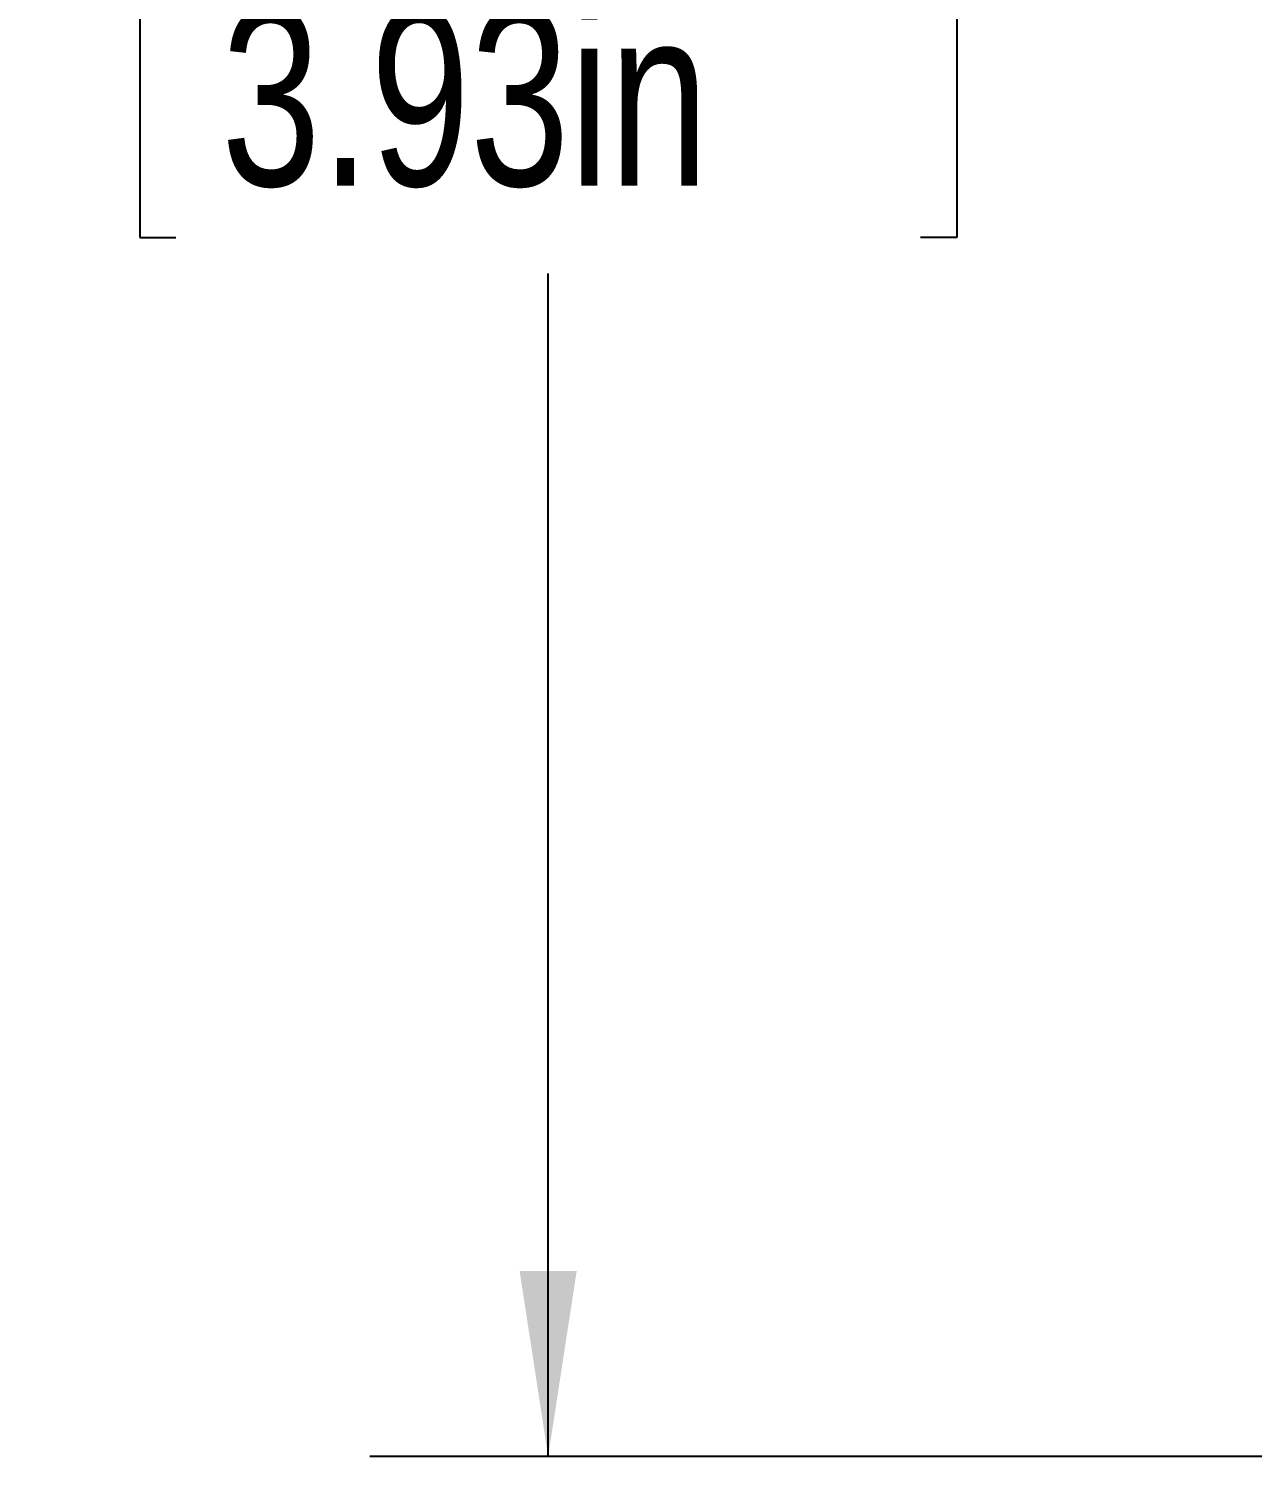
# Model space of a CAD drawing. Header units: millimetres. Extents: x 6 to 425, y 6 to 273.
# Drawn here: x 135.85 to 157.63, y 35.3 to 60.7 of the extents above; entities that cross this region are included whole.
import ezdxf

# ---------------------------------------------------------------- set-up
doc = ezdxf.new("R2010")
doc.units = ezdxf.units.MM
doc.layers.add('ITAR', color=7, linetype='Continuous')
doc.styles.add('SLDTEXTSTYLE0', font='TXT', dxfattribs={"width": 0.75})
doc.dimstyles.new('SLDDIMSTYLE0', dxfattribs={"dimtxt": 3.175, "dimasz": 3.302, "dimexe": 0, "dimexo": 0.0625, "dimgap": 0.79375, "dimtad": 0, "dimtih": 1, "dimtoh": 1, "dimlfac": 2, "dimrnd": 1e-09, "dimzin": 4, "dimdsep": 46, "dimtxsty": 'SLDTEXTSTYLE0', "dimsah": 1, "dimcen": 0.09, "dimadec": 0, "dimazin": 1, "dimtfac": 1, "dimtofl": 0, "dimtmove": 0, "dimatfit": 3, "dimfxl": 1, "dimfrac": 2, "dimtolj": 1, "dimtzin": 12, "dimarcsym": 0})

# ---------------------------------------------------------------- blocks, each defined once
blk = doc.blocks.new('_D_12')
at = {"layer": 'ITAR'}
for p, q in [((244.37, 85.148), (141.919, 85.148)), ((145.094, 85.148), (145.094, 67.76)), ((138.47, 62.027), (137.825, 62.027)), ((137.825, 62.027), (137.825, 56.986)), ((151.719, 62.027), (152.364, 62.027)), ((152.364, 62.027), (152.364, 56.986)), ((137.825, 56.986), (138.47, 56.986)), ((152.364, 56.986), (151.719, 56.986)), ((145.094, 35.295), (145.094, 56.341)), ((244.37, 35.295), (141.919, 35.295))]:
    blk.add_line(p, q, dxfattribs=at)
for points in [[(145.094, 85.148), (144.586, 81.846), (145.602, 81.846)], [(145.094, 35.295), (145.602, 38.597), (144.586, 38.597)]]:
    blk.add_solid(points, dxfattribs=at)
at = {"layer": 'ITAR', "char_height": 3.175, "attachment_point": 1, "style": 'SLDTEXTSTYLE0'}
for s, insert in [('99.70mm', (135.847, 66.764)), ('3.93in', (139.276, 61.079))]:
    blk.add_mtext(s, dxfattribs=dict(at, insert=insert))

msp = doc.modelspace()

# ---------------------------------------------------------------- dimensions: what is measured, and where the dimension line sits
at = {"layer": 'ITAR'}
dim = msp.add_linear_dim(base=(145.0944, 35.2954), p1=(245.6398, 85.1475), p2=(245.6398, 35.2954), angle=90, dimstyle='SLDDIMSTYLE0', dxfattribs=at)
dim.commit()
dim.dimension.update_dxf_attribs({"geometry": '_D_12', "text_midpoint": (145.0944, 62.0508), "dimtype": 160})

doc.saveas('drawing.dxf')
